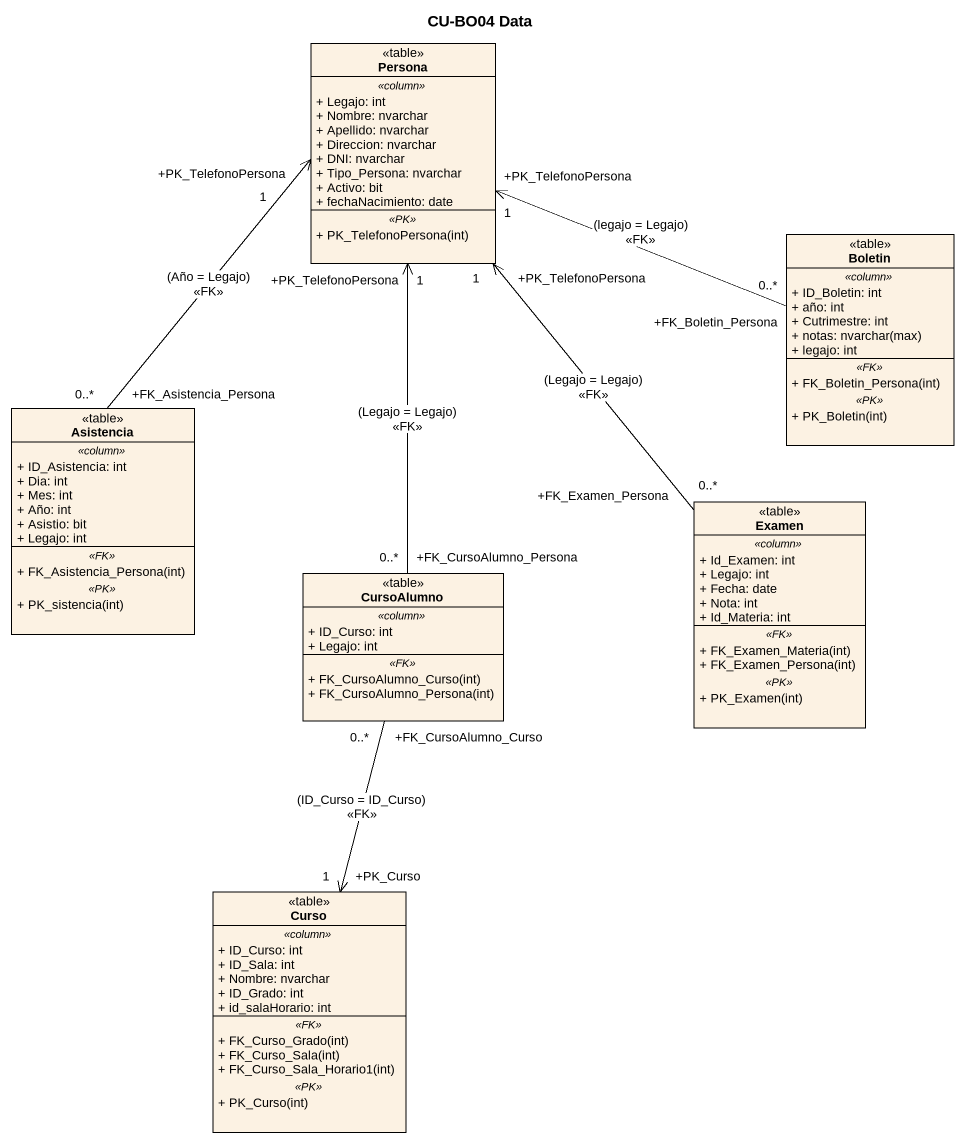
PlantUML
@startuml
title CU-BO04 Data
hide circle
hide empty members
skinparam classAttributeIconSize 0
class Persona <<table>> {
  .. <<column>> ..
  + Legajo: int
  + Nombre: nvarchar
  + Apellido: nvarchar
  + Direccion: nvarchar
  + DNI: nvarchar
  + Tipo_Persona: nvarchar
  + Activo: bit
  + fechaNacimiento: date
  .. <<PK>> ..
  + PK_TelefonoPersona(int)
}
class Boletin <<table>> {
  .. <<column>> ..
  + ID_Boletin: int
  + año: int
  + Cutrimestre: int
  {field} + notas: nvarchar(max)
  + legajo: int
  .. <<FK>> ..
  + FK_Boletin_Persona(int)
  .. <<PK>> ..
  + PK_Boletin(int)
}
class Asistencia <<table>> {
  .. <<column>> ..
  + ID_Asistencia: int
  + Dia: int
  + Mes: int
  + Año: int
  + Asistio: bit
  + Legajo: int
  .. <<FK>> ..
  + FK_Asistencia_Persona(int)
  .. <<PK>> ..
  + PK_sistencia(int)
}
class Examen <<table>> {
  .. <<column>> ..
  + Id_Examen: int
  + Legajo: int
  + Fecha: date
  + Nota: int
  + Id_Materia: int
  .. <<FK>> ..
  + FK_Examen_Materia(int)
  + FK_Examen_Persona(int)
  .. <<PK>> ..
  + PK_Examen(int)
}
class CursoAlumno <<table>> {
  .. <<column>> ..
  + ID_Curso: int
  + Legajo: int
  .. <<FK>> ..
  + FK_CursoAlumno_Curso(int)
  + FK_CursoAlumno_Persona(int)
}
class Curso <<table>> {
  .. <<column>> ..
  + ID_Curso: int
  + ID_Sala: int
  + Nombre: nvarchar
  + ID_Grado: int
  + id_salaHorario: int
  .. <<FK>> ..
  + FK_Curso_Grado(int)
  + FK_Curso_Sala(int)
  + FK_Curso_Sala_Horario1(int)
  .. <<PK>> ..
  + PK_Curso(int)
}
Boletin "+FK_Boletin_Persona\n0..*" -left-> "+PK_TelefonoPersona\n1" Persona : (legajo = Legajo)\n<<FK>>
Asistencia "+FK_Asistencia_Persona\n0..*" -up-> "+PK_TelefonoPersona\n1" Persona : (Año = Legajo)\n<<FK>>
Examen "+FK_Examen_Persona\n0..*" -up-> "+PK_TelefonoPersona\n1" Persona : (Legajo = Legajo)\n<<FK>>
CursoAlumno "+FK_CursoAlumno_Persona\n0..*" -up-> "+PK_TelefonoPersona\n1" Persona : (Legajo = Legajo)\n<<FK>>
CursoAlumno "+FK_CursoAlumno_Curso\n0..*" --> "+PK_Curso\n1" Curso : (ID_Curso = ID_Curso)\n<<FK>>
@enduml
